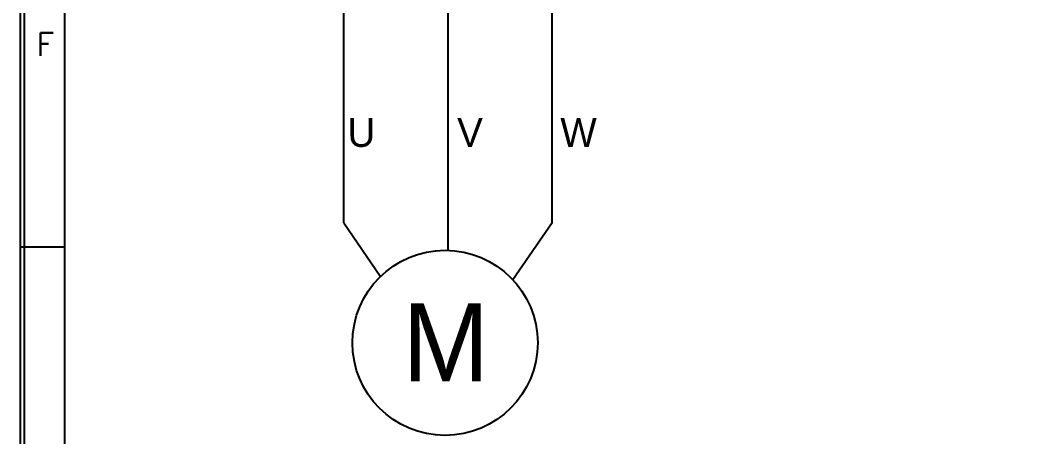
# Model space of a CAD drawing. Header units: millimetres. Extents: x 19 to 859, y 22 to 702.
# Drawn here: x 453.7 to 528.3, y 389 to 419.6 of the extents above; entities that cross this region are included whole.
import ezdxf
from ezdxf.enums import TextEntityAlignment as Align

# ---------------------------------------------------------------- set-up
doc = ezdxf.new("R2010")
doc.units = ezdxf.units.MM
for name, color, linetype in [('20', 2, 'Continuous'), ('30', 3, 'Continuous'), ('70', 7, 'Continuous'), ('ASHADE', 7, 'Continuous')]:
    doc.layers.add(name, color=color, linetype=linetype)
doc.styles.add('ghs', font='NGULIM.TTF')
doc.styles.add('SIMPLEX', font='SIMPLEX')

msp = doc.modelspace()

# ---------------------------------------------------------------- linework, layer by layer
at = {"layer": '20', "color": 7}
msp.add_line((456.929, 341.572), (456.929, 577.885), dxfattribs=at)
at = {"layer": '30', "color": 0, "linetype": 'ByBlock', "lineweight": 25}
msp.add_line((453.662, 402.952), (456.929, 402.952), dxfattribs=at)
at = {"layer": '70', "color": 7}
for points in [[(829.862, 313.852), (453.662, 313.852), (453.662, 581.152), (829.862, 581.152)], [(829.565, 314.149), (453.959, 314.149), (453.959, 580.855), (829.565, 580.855)]]:
    msp.add_lwpolyline(points, close=True, dxfattribs=at)
at = {"layer": 'ASHADE', "color": 0, "linetype": 'ByBlock', "lineweight": 25}
for p, q in [((477.353, 404.715), (477.353, 421.434)), ((492.609, 404.705), (492.609, 421.434))]:
    msp.add_line(p, q, dxfattribs=at)
at = {"layer": 'ASHADE', "color": 0, "linetype": 'ByBlock', "lineweight": 25, "ltscale": 2}
for p, q in [((484.984, 421.434), (484.984, 402.696)), ((477.353, 404.715), (480.049, 400.782)), ((492.609, 404.705), (489.748, 400.532))]:
    msp.add_line(p, q, dxfattribs=at)
msp.add_circle((484.776, 395.913), 6.786, dxfattribs=at)

# ---------------------------------------------------------------- texts
at = {"layer": '30', "color": 0, "linetype": 'ByBlock', "lineweight": 25, "style": 'SIMPLEX'}
msp.add_text('F', height=1.683, dxfattribs=at).set_placement((455.493, 417.802), align=Align.MIDDLE)
at = {"layer": 'ASHADE', "color": 0, "linetype": 'ByBlock', "lineweight": 25, "ltscale": 2, "style": 'ghs'}
for s, height, p in [('U', 2.109, (477.627, 410.277)), ('V', 2.109, (485.659, 410.277)), ('W', 2.109, (493.217, 410.277)), ('M', 5.721, (481.64, 393.079))]:
    msp.add_text(s, height=height, dxfattribs=at).set_placement(p)

doc.saveas('drawing.dxf')
